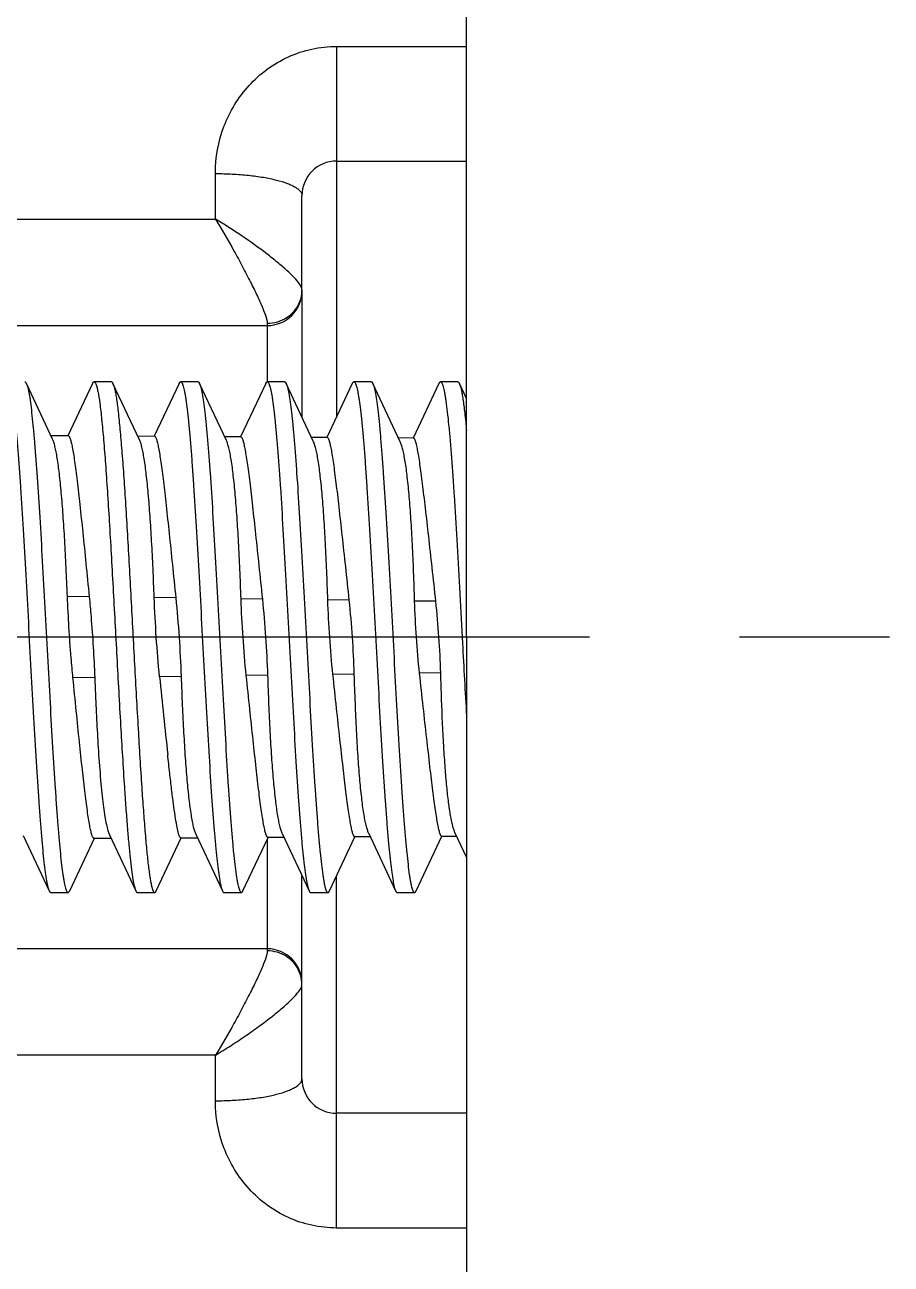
# Model space of a CAD drawing. Header units: millimetres. Extents: x 0 to 420, y 0 to 297.
# Drawn here: x 215.88 to 225.88, y 133.01 to 147.33 of the extents above; entities that cross this region are included whole.
import ezdxf

# ---------------------------------------------------------------- set-up
doc = ezdxf.new("R2010")
doc.units = ezdxf.units.MM
doc.header["$LTSCALE"] = 23.1
doc.linetypes.add('CENTER', pattern=[0.6, 0.375, -0.075, 0.075, -0.075])
doc.layers.get('0').update_dxf_attribs({"linetype": 'CONTINUOUS'})
for name, color, linetype in [('AUSFORMSCHRAEGEN', 7, 'CONTINUOUS'), ('BEZUGSACHSEN', 7, 'CONTINUOUS'), ('RUNDUNGEN', 7, 'CONTINUOUS')]:
    doc.layers.add(name, color=color, linetype=linetype)

msp = doc.modelspace()

# ---------------------------------------------------------------- linework, layer by layer
at = {"color": 7, "linetype": 'CONTINUOUS'}
for p, q in [((216.1963, 142.5399), (215.8946, 143.1814)), ((216.6579, 143.1814), (216.3735, 142.5765)), ((216.8763, 143.2009), (216.6763, 143.2009)), ((217.2, 142.5321), (216.8946, 143.1814)), ((217.6579, 143.1814), (217.3715, 142.5722)), ((217.8763, 143.2009), (217.6763, 143.2009)), ((218.2036, 142.5243), (217.8946, 143.1814)), ((218.6579, 143.1814), (218.3684, 142.5657)), ((218.8763, 143.2009), (218.6763, 143.2009)), ((219.2073, 142.5164), (218.8946, 143.1814)), ((219.6579, 143.1814), (219.3645, 142.5574)), ((219.8763, 143.2009), (219.6763, 143.2009)), ((220.211, 142.5086), (219.8946, 143.1814)), ((220.6579, 143.1814), (220.3615, 142.551)), ((220.8763, 143.2009), (220.6763, 143.2009)), ((220.9763, 143.0075), (220.8946, 143.1814)), ((216.3793, 142.5765), (216.1784, 142.5778)), ((217.3759, 142.5701), (217.1814, 142.5714)), ((218.3725, 142.5637), (218.1845, 142.5649)), ((219.3691, 142.5574), (219.1875, 142.5585)), ((220.3658, 142.551), (220.1905, 142.5521)), ((220.9264, 140.2482), (220.93, 140.1822)), ((215.8575, 137.9593), (216.1579, 137.3205)), ((216.3946, 137.3205), (216.6799, 137.9273)), ((216.6742, 137.9273), (216.872, 137.9285)), ((216.8538, 137.9671), (217.1579, 137.3205)), ((217.3946, 137.3205), (217.682, 137.9317)), ((217.6777, 137.9337), (217.869, 137.9349)), ((217.8502, 137.9749), (218.1579, 137.3205)), ((218.3946, 137.3205), (218.6851, 137.9382)), ((218.6811, 137.9401), (218.866, 137.9413)), ((218.8465, 137.9826), (219.1579, 137.3205)), ((219.3946, 137.3205), (219.6882, 137.9448)), ((219.6844, 137.9465), (219.863, 137.9477)), ((219.8428, 137.9904), (220.1579, 137.3205)), ((220.3946, 137.3205), (220.6912, 137.9513)), ((220.6878, 137.9529), (220.86, 137.954)), ((220.8392, 137.9982), (220.9763, 137.7071)), ((216.3763, 137.3009), (216.3946, 137.3205)), ((216.1763, 137.3009), (216.3763, 137.3009)), ((217.1763, 137.3009), (217.3763, 137.3009)), ((218.1763, 137.3009), (218.3763, 137.3009)), ((219.1763, 137.3009), (219.3763, 137.3009)), ((220.1763, 137.3009), (220.3763, 137.3009))]:
    msp.add_line(p, q, dxfattribs=at)
at = {"color": 9, "linetype": 'CONTINUOUS'}
for p, q in [((216.6201, 140.718), (216.3685, 140.7213)), ((217.6196, 140.7048), (217.3707, 140.7081)), ((218.6192, 140.6916), (218.3729, 140.6948)), ((219.6188, 140.6783), (219.3751, 140.6815)), ((220.6184, 140.6651), (220.3772, 140.6683)), ((216.6833, 139.7847), (216.4323, 139.7814)), ((217.6811, 139.7979), (217.4328, 139.7946)), ((218.6789, 139.8111), (218.4333, 139.8079)), ((219.6768, 139.8243), (219.4337, 139.8211)), ((220.6747, 139.8375), (220.434, 139.8343))]:
    msp.add_line(p, q, dxfattribs=at)
at = {"color": 7, "linetype": 'CONTINUOUS'}
for centre, radius, start, end in [((586.5023, 159.8373), 366.1003, 183.077565, 183.209668), ((371.6107, 155.3594), 154.9615, 185.764682, 186.099045), ((263.543, 141.1117), 42.8872, 181.7025, 182.11027)]:
    msp.add_arc(centre, radius, start, end, dxfattribs=at)
for points, knots in [([(215.6763, 143.2009), (215.679, 143.2009), (215.6835, 143.1984), (215.6879, 143.1933), (215.6934, 143.1846), (215.6999, 143.1695), (215.7072, 143.1464), (215.7146, 143.1169), (215.722, 143.081), (215.7294, 143.0388), (215.74, 142.9703), (215.7529, 142.8695), (215.7677, 142.7313), (215.7825, 142.5709), (215.7974, 142.3898), (215.8123, 142.1895), (215.8329, 141.8897), (215.8582, 141.4818), (215.8877, 140.9629), (215.9173, 140.4187), (215.9468, 139.8685), (215.9764, 139.332), (216.0059, 138.8282), (216.0312, 138.4372), (216.0519, 138.1542), (216.0668, 137.9687), (216.0816, 137.8037), (216.0964, 137.6605), (216.1111, 137.5404), (216.1258, 137.4445), (216.1386, 137.3802), (216.1495, 137.3417), (216.155, 137.3267), (216.1579, 137.3205)], [0, 0, 0, 0, 0.00139, 0.0023335, 0.0034974, 0.006556, 0.0106465, 0.0157894, 0.0219873, 0.029236, 0.037527, 0.0571663, 0.0807463, 0.1080691, 0.1388938, 0.1729528, 0.2099415, 0.291379, 0.3803172, 0.4735954, 0.5678966, 0.6598667, 0.7462357, 0.8239357, 0.858658, 0.8902135, 0.9183191, 0.9427349, 0.9632463, 0.9796912, 0.9919481, 0.9964951, 1, 1, 1, 1]), ([(215.8763, 143.2009), (215.8797, 143.2009), (215.8853, 143.1969), (215.8905, 143.1895), (215.8932, 143.1843), (215.8946, 143.1814)], [0, 0, 0, 0, 0.3748627, 0.6503039, 1, 1, 1, 1]), ([(215.8946, 143.1814), (215.895, 143.1805), (215.8967, 143.1768), (215.8982, 143.173), (215.8993, 143.1701)], [0, 0, 0, 0, 0.2319404, 1, 1, 1, 1]), ([(216.6579, 143.1814), (216.6593, 143.1843), (216.662, 143.1895), (216.6672, 143.1969), (216.6728, 143.2009), (216.6763, 143.2009)], [0, 0, 0, 0, 0.3497456, 0.6251706, 1, 1, 1, 1]), ([(216.6763, 143.2009), (216.6806, 143.2009), (216.6874, 143.1948), (216.6933, 143.1845), (216.6987, 143.1722), (216.7041, 143.1565), (216.7119, 143.1289), (216.7266, 143.0613), (216.745, 142.9371), (216.7661, 142.7507), (216.7874, 142.5171), (216.8089, 142.2409), (216.8304, 141.9272), (216.852, 141.5818), (216.8737, 141.2114), (216.8953, 140.8228), (216.917, 140.4235), (216.9456, 139.8913), (216.9804, 139.2553), (217.0104, 138.7545), (217.0263, 138.517)], [0, 0, 0, 0, 0.0027536, 0.0049369, 0.0077707, 0.011285, 0.0154933, 0.0260099, 0.055378, 0.0954765, 0.1455976, 0.2048239, 0.2720541, 0.346027, 0.4253565, 0.5085538, 0.5940524, 0.6802475, 0.8482464, 1, 1, 1, 1]), ([(216.8763, 143.2009), (216.8797, 143.2009), (216.8853, 143.1969), (216.8905, 143.1895), (216.8932, 143.1843), (216.8946, 143.1814)], [0, 0, 0, 0, 0.374567, 0.6500717, 1, 1, 1, 1]), ([(216.8946, 143.1814), (216.8989, 143.1723), (216.9066, 143.1495), (216.9166, 143.1088), (216.9267, 143.056), (216.9369, 142.9914), (216.9471, 142.9153), (216.9616, 142.7915), (216.9793, 142.6106), (216.9996, 142.3642), (217.02, 142.0821), (217.0405, 141.7689), (217.061, 141.43), (217.0815, 141.0712), (217.1091, 140.5706), (217.1428, 139.942), (217.1828, 139.2139), (217.2113, 138.7413), (217.2263, 138.517)], [0, 0, 0, 0, 0.0064366, 0.015385, 0.0268663, 0.0408529, 0.0572966, 0.0761411, 0.1207107, 0.1738375, 0.2346321, 0.302077, 0.3750387, 0.4522843, 0.5325114, 0.696465, 0.8558593, 1, 1, 1, 1]), ([(217.6579, 143.1814), (217.6593, 143.1843), (217.662, 143.1895), (217.6672, 143.1969), (217.6728, 143.2009), (217.6763, 143.2009)], [0, 0, 0, 0, 0.3497438, 0.6252784, 1, 1, 1, 1]), ([(217.6763, 143.2009), (217.679, 143.2009), (217.6834, 143.1985), (217.6878, 143.1934), (217.6932, 143.185), (217.6996, 143.1702), (217.7069, 143.1476), (217.7142, 143.1187), (217.7215, 143.0836), (217.7289, 143.0423), (217.7393, 142.9752), (217.752, 142.8766), (217.7667, 142.7413), (217.7814, 142.5841), (217.7961, 142.4066), (217.8109, 142.2103), (217.8312, 141.9159), (217.8562, 141.515), (217.8854, 141.0042), (217.9146, 140.4672), (217.9439, 139.9227), (217.9731, 139.3895), (218.0023, 138.8865), (218.0314, 138.431), (218.0565, 138.0886), (218.0772, 137.8504), (218.0919, 137.7021), (218.1065, 137.576), (218.121, 137.4733), (218.1353, 137.3948), (218.1463, 137.3508), (218.1526, 137.3334)], [0, 0, 0, 0, 0.0013757, 0.0023059, 0.0034514, 0.0064561, 0.0104697, 0.0155163, 0.0215985, 0.0287105, 0.0368435, 0.056116, 0.0792599, 0.1060889, 0.1363697, 0.1698465, 0.2062262, 0.2864158, 0.3741562, 0.4663976, 0.5599312, 0.6515032, 0.7379285, 0.8162037, 0.8836143, 0.9125023, 0.9378356, 0.9594054, 0.97703, 0.9905853, 1, 1, 1, 1]), ([(217.8763, 143.2009), (217.8797, 143.2009), (217.8853, 143.1969), (217.8905, 143.1895), (217.8932, 143.1843), (217.8946, 143.1814)], [0, 0, 0, 0, 0.3748256, 0.6503183, 1, 1, 1, 1]), ([(217.8946, 143.1814), (217.8975, 143.1751), (217.9031, 143.1602), (217.914, 143.1217), (217.9268, 143.0573), (217.9414, 142.9614), (217.9561, 142.8414), (217.9709, 142.6982), (217.9858, 142.5331), (218.0007, 142.3477), (218.0214, 142.0647), (218.0467, 141.6737), (218.0761, 141.1699), (218.1057, 140.6333), (218.1353, 140.0831), (218.1648, 139.5389), (218.1943, 139.0201), (218.2196, 138.6122), (218.2402, 138.3123), (218.2551, 138.1121), (218.27, 137.931), (218.2849, 137.7706), (218.2997, 137.6323), (218.3125, 137.5316), (218.3231, 137.4631), (218.3305, 137.4209), (218.3379, 137.385), (218.3453, 137.3555), (218.3527, 137.3324), (218.3591, 137.3172), (218.3646, 137.3086), (218.3691, 137.3034), (218.3735, 137.3009), (218.3763, 137.3009)], [0, 0, 0, 0, 0.0035026, 0.0080497, 0.020309, 0.0367512, 0.0572652, 0.0816783, 0.1097865, 0.1413394, 0.1760641, 0.2537639, 0.3401326, 0.4321024, 0.5264033, 0.6196813, 0.7086193, 0.7900568, 0.8270473, 0.8611045, 0.8919311, 0.9192522, 0.9428337, 0.9624717, 0.9707617, 0.9780125, 0.9842116, 0.9893525, 0.9934416, 0.9965021, 0.9976669, 0.9986108, 1, 1, 1, 1]), ([(218.6579, 143.1814), (218.6593, 143.1843), (218.662, 143.1895), (218.6672, 143.1969), (218.6728, 143.2009), (218.6763, 143.2009)], [0, 0, 0, 0, 0.3499107, 0.6253366, 1, 1, 1, 1]), ([(218.6763, 143.2009), (218.679, 143.2009), (218.6835, 143.1985), (218.6879, 143.1933), (218.6934, 143.1846), (218.6999, 143.1695), (218.7072, 143.1464), (218.7146, 143.1169), (218.722, 143.081), (218.7294, 143.0388), (218.74, 142.9703), (218.7529, 142.8695), (218.7677, 142.7313), (218.7825, 142.5709), (218.7974, 142.3898), (218.8123, 142.1895), (218.8329, 141.8897), (218.8582, 141.4817), (218.8877, 140.9629), (218.9173, 140.4187), (218.9468, 139.8685), (218.9764, 139.332), (219.0059, 138.8282), (219.0312, 138.4372), (219.0519, 138.1542), (219.0668, 137.9687), (219.0816, 137.8037), (219.0964, 137.6605), (219.1112, 137.5404), (219.1258, 137.4445), (219.1386, 137.3802), (219.1495, 137.3417), (219.155, 137.3267), (219.1579, 137.3205)], [0, 0, 0, 0, 0.0013894, 0.0023326, 0.0034965, 0.0065568, 0.0106474, 0.015789, 0.0219863, 0.0292365, 0.0375279, 0.0571654, 0.0807473, 0.1080683, 0.1388947, 0.1729522, 0.2099423, 0.2913796, 0.3803176, 0.4735956, 0.5678966, 0.6598665, 0.7462355, 0.8239354, 0.8586585, 0.8902133, 0.9183194, 0.9427347, 0.9632464, 0.9796911, 0.9919478, 0.9964959, 1, 1, 1, 1]), ([(218.8763, 143.2009), (218.8797, 143.2009), (218.8853, 143.1969), (218.8905, 143.1895), (218.8932, 143.1843), (218.8946, 143.1814)], [0, 0, 0, 0, 0.3747279, 0.6501426, 1, 1, 1, 1]), ([(218.8946, 143.1814), (218.8975, 143.1751), (218.9031, 143.1602), (218.914, 143.1217), (218.9268, 143.0573), (218.9414, 142.9614), (218.9561, 142.8414), (218.9709, 142.6982), (218.9858, 142.5331), (219.0007, 142.3477), (219.0214, 142.0647), (219.0467, 141.6737), (219.0761, 141.1699), (219.1057, 140.6333), (219.1353, 140.0831), (219.1648, 139.5389), (219.1943, 139.0201), (219.2196, 138.6122), (219.2402, 138.3123), (219.2551, 138.1121), (219.27, 137.931), (219.2849, 137.7706), (219.2997, 137.6323), (219.3125, 137.5316), (219.3231, 137.4631), (219.3305, 137.4209), (219.3379, 137.385), (219.3453, 137.3555), (219.3527, 137.3324), (219.3591, 137.3172), (219.3646, 137.3086), (219.3691, 137.3034), (219.3735, 137.3009), (219.3763, 137.3009)], [0, 0, 0, 0, 0.0035049, 0.0080523, 0.0203088, 0.0367538, 0.057265, 0.0816809, 0.1097863, 0.1413418, 0.1760642, 0.2537642, 0.3401332, 0.4321033, 0.5264044, 0.6196826, 0.7086208, 0.7900582, 0.8270474, 0.8611058, 0.8919312, 0.9192533, 0.9428341, 0.9624727, 0.9707641, 0.9780132, 0.9842107, 0.9893532, 0.993444, 0.996503, 0.9976668, 0.9986102, 1, 1, 1, 1]), ([(219.6579, 143.1814), (219.6593, 143.1843), (219.662, 143.1895), (219.6672, 143.1969), (219.6728, 143.2009), (219.6763, 143.2009)], [0, 0, 0, 0, 0.3496721, 0.6251455, 1, 1, 1, 1]), ([(219.6763, 143.2009), (219.679, 143.2009), (219.6835, 143.1985), (219.6879, 143.1933), (219.6934, 143.1846), (219.6999, 143.1695), (219.7072, 143.1464), (219.7146, 143.1169), (219.722, 143.081), (219.7294, 143.0388), (219.74, 142.9703), (219.7529, 142.8695), (219.7677, 142.7313), (219.7825, 142.5709), (219.7974, 142.3898), (219.8123, 142.1895), (219.8329, 141.8897), (219.8582, 141.4817), (219.8877, 140.9629), (219.9173, 140.4187), (219.9468, 139.8685), (219.9764, 139.332), (220.0059, 138.8282), (220.0312, 138.4372), (220.0519, 138.1542), (220.0668, 137.9687), (220.0816, 137.8037), (220.0964, 137.6605), (220.1111, 137.5404), (220.1258, 137.4445), (220.1385, 137.3802), (220.1495, 137.3417), (220.155, 137.3267), (220.1579, 137.3205)], [0, 0, 0, 0, 0.0013896, 0.0023338, 0.0034987, 0.0065584, 0.0106469, 0.0157886, 0.0219883, 0.0292384, 0.0375277, 0.0571671, 0.0807473, 0.1080697, 0.1388951, 0.1729533, 0.209943, 0.2913806, 0.3803188, 0.4735969, 0.5678979, 0.6598677, 0.7462364, 0.8239362, 0.8586608, 0.8902138, 0.9183221, 0.942735, 0.9632494, 0.9796911, 0.991951, 0.996497, 1, 1, 1, 1]), ([(219.8763, 143.2009), (219.8797, 143.2009), (219.8853, 143.1969), (219.8905, 143.1895), (219.8932, 143.1843), (219.8946, 143.1814)], [0, 0, 0, 0, 0.374659, 0.6502101, 1, 1, 1, 1]), ([(219.8946, 143.1814), (219.8975, 143.1751), (219.9031, 143.1602), (219.914, 143.1217), (219.9268, 143.0573), (219.9414, 142.9614), (219.9561, 142.8414), (219.9709, 142.6982), (219.9858, 142.5331), (220.0007, 142.3477), (220.0214, 142.0647), (220.0467, 141.6737), (220.0761, 141.1699), (220.1057, 140.6333), (220.1353, 140.0831), (220.1648, 139.5389), (220.1943, 139.0201), (220.2196, 138.6122), (220.2402, 138.3123), (220.2551, 138.1121), (220.27, 137.931), (220.2849, 137.7706), (220.2997, 137.6323), (220.3125, 137.5316), (220.3231, 137.4631), (220.3305, 137.4209), (220.3379, 137.385), (220.3453, 137.3555), (220.3527, 137.3324), (220.3591, 137.3172), (220.3646, 137.3086), (220.3691, 137.3034), (220.3735, 137.3009), (220.3763, 137.3009)], [0, 0, 0, 0, 0.0035032, 0.008049, 0.0203088, 0.0367507, 0.0572649, 0.0816781, 0.1097861, 0.1413393, 0.1760637, 0.2537634, 0.3401322, 0.432102, 0.526403, 0.6196812, 0.7086195, 0.7900572, 0.8270465, 0.8611051, 0.8919302, 0.9192529, 0.9428328, 0.9624726, 0.9707618, 0.9780116, 0.9842112, 0.9893534, 0.9934418, 0.9965012, 0.997666, 0.9986102, 1, 1, 1, 1]), ([(220.6579, 143.1814), (220.6593, 143.1843), (220.662, 143.1895), (220.6672, 143.1969), (220.6728, 143.2009), (220.6763, 143.2009)], [0, 0, 0, 0, 0.3498986, 0.6254397, 1, 1, 1, 1]), ([(220.6763, 143.2009), (220.6791, 143.2009), (220.6838, 143.1982), (220.6884, 143.1926), (220.6941, 143.1833), (220.7008, 143.167), (220.7084, 143.1421), (220.7161, 143.1103), (220.7238, 143.0716), (220.7315, 143.0261), (220.7425, 142.9523), (220.7558, 142.844), (220.7712, 142.6954), (220.7866, 142.5233), (220.8021, 142.3293), (220.8176, 142.1152), (220.8389, 141.7959), (220.8651, 141.3636), (220.8957, 140.8168), (220.9161, 140.4402), (220.9264, 140.2482)], [0, 0, 0, 0, 0.0028893, 0.0048797, 0.0073493, 0.0138699, 0.0226129, 0.0336158, 0.0468815, 0.0623989, 0.0801447, 0.1221543, 0.1725466, 0.2308523, 0.2965261, 0.3689402, 0.4474069, 0.619432, 0.8060208, 1, 1, 1, 1]), ([(220.8763, 143.2009), (220.8797, 143.2009), (220.8853, 143.1969), (220.8905, 143.1895), (220.8932, 143.1843), (220.8946, 143.1814)], [0, 0, 0, 0, 0.3748581, 0.6502936, 1, 1, 1, 1]), ([(220.8946, 143.1814), (220.8988, 143.1725), (220.9064, 143.1501), (220.9162, 143.1103), (220.9262, 143.0588), (220.9362, 142.9958), (220.9463, 142.9215), (220.9606, 142.8009), (220.9701, 142.705), (220.9763, 142.6375)], [0, 0, 0, 0, 0.0536677, 0.1280494, 0.2232463, 0.3391121, 0.4752727, 0.631203, 1, 1, 1, 1]), ([(215.8993, 143.1701), (215.9021, 143.1625), (215.9076, 143.145), (215.9183, 143.1017), (215.931, 143.0319), (215.9455, 142.9299), (215.9601, 142.8045), (215.9748, 142.6568), (215.9955, 142.419), (216.0207, 142.0771), (216.0498, 141.6219), (216.079, 141.1187), (216.1083, 140.5852), (216.1376, 140.04), (216.1669, 139.5022), (216.1961, 138.9905), (216.2211, 138.5888), (216.2415, 138.2939), (216.2563, 138.0971), (216.271, 137.9192), (216.2858, 137.7617), (216.3004, 137.626), (216.3131, 137.5272), (216.3236, 137.46), (216.331, 137.4186), (216.3383, 137.3834), (216.3456, 137.3544), (216.3529, 137.3318), (216.3593, 137.3169), (216.3647, 137.3084), (216.3691, 137.3034), (216.3736, 137.3009), (216.3763, 137.3009)], [0, 0, 0, 0, 0.0041185, 0.0092715, 0.0226813, 0.0401797, 0.0616312, 0.0868666, 0.1156673, 0.1829547, 0.2611678, 0.3475873, 0.4392029, 0.5328202, 0.6251743, 0.7130447, 0.7933697, 0.8298171, 0.8633553, 0.8936975, 0.9205776, 0.9437717, 0.9630809, 0.9712327, 0.9783612, 0.9844544, 0.9895098, 0.9935329, 0.9965454, 0.9976927, 0.9986237, 1, 1, 1, 1]), ([(216.3685, 140.7213), (216.3639, 140.8331), (216.3545, 141.0501), (216.3384, 141.3637), (216.32, 141.6516), (216.2997, 141.908), (216.2776, 142.1276), (216.2569, 142.2853), (216.2388, 142.3895), (216.2257, 142.4505), (216.2123, 142.4996), (216.2019, 142.528), (216.1963, 142.5399)], [0, 0, 0, 0, 0.1832963, 0.3559685, 0.5145679, 0.6560414, 0.7774193, 0.8762182, 0.9165613, 0.950664, 0.9784508, 1, 1, 1, 1]), ([(216.3793, 142.5765), (216.3811, 142.5765), (216.3855, 142.5742), (216.3904, 142.5673), (216.3957, 142.5566), (216.4011, 142.542), (216.4068, 142.5232), (216.4153, 142.4902), (216.426, 142.4388), (216.4387, 142.3651), (216.4521, 142.2759), (216.4662, 142.1718), (216.4868, 142.0056), (216.5135, 141.7669), (216.5468, 141.4485), (216.5827, 141.0938), (216.6075, 140.8463), (216.6201, 140.718)], [0, 0, 0, 0, 0.0029071, 0.0072452, 0.0134872, 0.0217835, 0.032186, 0.0447115, 0.0761358, 0.1159885, 0.1640397, 0.2200101, 0.2835176, 0.4312856, 0.6031112, 0.7943563, 1, 1, 1, 1]), ([(217.3707, 140.7081), (217.3664, 140.82), (217.3575, 141.0373), (217.342, 141.3514), (217.3241, 141.6398), (217.3041, 141.8968), (217.2821, 142.1171), (217.2613, 142.2755), (217.243, 142.3802), (217.2298, 142.4417), (217.2162, 142.4913), (217.2056, 142.52), (217.1999, 142.5321)], [0, 0, 0, 0, 0.1829584, 0.3553575, 0.5137572, 0.6551278, 0.7765215, 0.875473, 0.9159456, 0.950216, 0.9782079, 1, 1, 1, 1]), ([(217.3759, 142.5701), (217.3777, 142.5701), (217.3819, 142.5677), (217.3867, 142.5608), (217.3919, 142.5501), (217.3973, 142.5354), (217.4029, 142.5166), (217.4112, 142.4835), (217.4219, 142.4318), (217.4346, 142.3578), (217.4481, 142.2683), (217.4623, 142.1638), (217.4771, 142.0451), (217.4926, 141.9131), (217.515, 141.7132), (217.5443, 141.4378), (217.5812, 141.0819), (217.6066, 140.8335), (217.6196, 140.7048)], [0, 0, 0, 0, 0.0028318, 0.0071242, 0.0133386, 0.021618, 0.0320102, 0.0445301, 0.0759541, 0.1158165, 0.1638827, 0.2198702, 0.2833952, 0.3540042, 0.4312032, 0.603066, 0.7943439, 1, 1, 1, 1]), ([(218.3729, 140.6948), (218.3689, 140.8068), (218.3605, 141.0245), (218.3455, 141.339), (218.3282, 141.628), (218.3084, 141.8856), (218.2866, 142.1066), (218.2658, 142.2656), (218.2473, 142.3709), (218.2339, 142.4329), (218.2201, 142.483), (218.2094, 142.512), (218.2036, 142.5243)], [0, 0, 0, 0, 0.1826281, 0.3547619, 0.5129635, 0.6542298, 0.7756317, 0.8747283, 0.9153298, 0.9497677, 0.9779649, 1, 1, 1, 1]), ([(218.3725, 142.5637), (218.3743, 142.5637), (218.3784, 142.5613), (218.3831, 142.5544), (218.3882, 142.5437), (218.3934, 142.5289), (218.3989, 142.51), (218.4072, 142.4767), (218.4178, 142.4248), (218.4305, 142.3505), (218.444, 142.2607), (218.4583, 142.1558), (218.4733, 142.0367), (218.4891, 141.9041), (218.5119, 141.7036), (218.5419, 141.4271), (218.5797, 141.07), (218.6058, 140.8207), (218.6192, 140.6916)], [0, 0, 0, 0, 0.0027567, 0.0070041, 0.0131919, 0.0214551, 0.0318378, 0.0443532, 0.0757788, 0.1156527, 0.1637353, 0.2197405, 0.283283, 0.3539088, 0.431124, 0.6030205, 0.7943327, 1, 1, 1, 1]), ([(219.3751, 140.6815), (219.3713, 140.7937), (219.3634, 141.0116), (219.3491, 141.3266), (219.3322, 141.6162), (219.3128, 141.8744), (219.291, 142.0961), (219.2702, 142.2557), (219.2516, 142.3616), (219.2381, 142.424), (219.2241, 142.4747), (219.2132, 142.504), (219.2073, 142.5164)], [0, 0, 0, 0, 0.182302, 0.3541771, 0.5121842, 0.6533409, 0.7747473, 0.8739872, 0.9147167, 0.9493214, 0.9777232, 1, 1, 1, 1]), ([(219.3692, 142.5574), (219.3709, 142.5574), (219.375, 142.5549), (219.3794, 142.5479), (219.3844, 142.5372), (219.3896, 142.5223), (219.395, 142.5034), (219.4032, 142.4699), (219.4137, 142.4179), (219.4264, 142.3433), (219.44, 142.253), (219.4544, 142.1478), (219.4696, 142.0282), (219.4856, 141.8952), (219.5088, 141.6939), (219.5394, 141.4165), (219.5782, 141.0581), (219.605, 140.8079), (219.6188, 140.6783)], [0, 0, 0, 0, 0.0026816, 0.0068851, 0.0130475, 0.021296, 0.031671, 0.0441834, 0.075612, 0.1154963, 0.1635939, 0.2196144, 0.2831711, 0.3538119, 0.4310425, 0.6029699, 0.7943174, 1, 1, 1, 1]), ([(220.3772, 140.6683), (220.3738, 140.7806), (220.3663, 140.9988), (220.3526, 141.3143), (220.3362, 141.6044), (220.3171, 141.8632), (220.2955, 142.0856), (220.2746, 142.2458), (220.2559, 142.3523), (220.2422, 142.4152), (220.228, 142.4663), (220.217, 142.496), (220.211, 142.5086)], [0, 0, 0, 0, 0.1819848, 0.3536075, 0.5114204, 0.6524675, 0.7738746, 0.8732516, 0.9141067, 0.9488756, 0.9774809, 1, 1, 1, 1]), ([(220.3658, 142.551), (220.3675, 142.551), (220.3715, 142.5485), (220.3758, 142.5415), (220.3807, 142.5307), (220.3883, 142.5083), (220.3979, 142.4696), (220.4096, 142.4109), (220.4223, 142.336), (220.4359, 142.2454), (220.4505, 142.1397), (220.4659, 142.0197), (220.4821, 141.8862), (220.5057, 141.6842), (220.5371, 141.4058), (220.5767, 141.0461), (220.6042, 140.7951), (220.6184, 140.6651)], [0, 0, 0, 0, 0.0026063, 0.0067663, 0.0129039, 0.0211381, 0.0440114, 0.0754452, 0.1153438, 0.163459, 0.2194949, 0.2830649, 0.353719, 0.4309636, 0.6029205, 0.794302, 1, 1, 1, 1]), ([(216.4323, 139.7814), (216.4247, 139.8589), (216.3968, 140.1717), (216.3783, 140.4853), (216.3685, 140.7213)], [0, 0, 0, 0, 0.2479117, 1, 1, 1, 1]), ([(216.6201, 140.718), (216.6277, 140.6411), (216.6555, 140.3305), (216.6739, 140.019), (216.6833, 139.7847)], [0, 0, 0, 0, 0.2479272, 1, 1, 1, 1]), ([(217.4328, 139.7946), (217.4175, 139.9465), (217.3925, 140.2507), (217.3766, 140.5556), (217.3707, 140.7081)], [0, 0, 0, 0, 0.5000003, 1, 1, 1, 1]), ([(217.6196, 140.7048), (217.6349, 140.554), (217.6597, 140.252), (217.6754, 139.9493), (217.6811, 139.7979)], [0, 0, 0, 0, 0.5000104, 1, 1, 1, 1]), ([(218.4333, 139.8079), (218.418, 139.9553), (218.3935, 140.2507), (218.3783, 140.5467), (218.3729, 140.6948)], [0, 0, 0, 0, 0.5000007, 1, 1, 1, 1]), ([(218.6192, 140.6916), (218.6344, 140.5452), (218.6587, 140.252), (218.6738, 139.9581), (218.6789, 139.8111)], [0, 0, 0, 0, 0.5000125, 1, 1, 1, 1]), ([(219.4337, 139.8211), (219.4184, 139.964), (219.3944, 140.2507), (219.3799, 140.5379), (219.3751, 140.6815)], [0, 0, 0, 0, 0.5000004, 1, 1, 1, 1]), ([(219.6188, 140.6783), (219.6339, 140.5364), (219.6578, 140.252), (219.6722, 139.9669), (219.6768, 139.8243)], [0, 0, 0, 0, 0.4999999, 1, 1, 1, 1]), ([(220.434, 139.8343), (220.4189, 139.9729), (220.3954, 140.2506), (220.3815, 140.529), (220.3772, 140.6683)], [0, 0, 0, 0, 0.5000134, 1, 1, 1, 1]), ([(220.6184, 140.6651), (220.6335, 140.5276), (220.6569, 140.252), (220.6706, 139.9757), (220.6747, 139.8375)], [0, 0, 0, 0, 0.5000113, 1, 1, 1, 1]), ([(216.6742, 137.9272), (216.6724, 137.9272), (216.6681, 137.9295), (216.6631, 137.9363), (216.6578, 137.9469), (216.6524, 137.9614), (216.6467, 137.98), (216.6382, 138.0129), (216.6275, 138.064), (216.6146, 138.1374), (216.6011, 138.2262), (216.5869, 138.3299), (216.5662, 138.4957), (216.5393, 138.7337), (216.5058, 139.0516), (216.4697, 139.4059), (216.4449, 139.6532), (216.4323, 139.7814)], [0, 0, 0, 0, 0.0028916, 0.007202, 0.0134111, 0.0216713, 0.0320352, 0.0445202, 0.0758603, 0.1156289, 0.163601, 0.2195018, 0.2829557, 0.4306859, 0.6025874, 0.794033, 1, 1, 1, 1]), ([(216.6833, 139.7847), (216.6865, 139.7051), (216.699, 139.4072), (216.7142, 139.1095), (216.729, 138.8917)], [0, 0, 0, 0, 0.2673925, 1, 1, 1, 1]), ([(217.6811, 139.7979), (217.6853, 139.686), (217.694, 139.4688), (217.7093, 139.1549), (217.7268, 138.8666), (217.7466, 138.6098), (217.7683, 138.3897), (217.7889, 138.2315), (217.8071, 138.1268), (217.8203, 138.0653), (217.8339, 138.0157), (217.8445, 137.9869), (217.8502, 137.9749)], [0, 0, 0, 0, 0.1829886, 0.3554055, 0.513796, 0.6551319, 0.7764758, 0.8753889, 0.9158572, 0.9501372, 0.9781567, 1, 1, 1, 1]), ([(218.6811, 137.9401), (218.6793, 137.9401), (218.6751, 137.9425), (218.6705, 137.9493), (218.6654, 137.9599), (218.6602, 137.9746), (218.6547, 137.9934), (218.6463, 138.0265), (218.6357, 138.0781), (218.6229, 138.152), (218.6093, 138.2416), (218.5949, 138.346), (218.5797, 138.4648), (218.5639, 138.5969), (218.5409, 138.7971), (218.5107, 139.073), (218.4728, 139.4297), (218.4467, 139.6788), (218.4333, 139.8079)], [0, 0, 0, 0, 0.0027391, 0.0069587, 0.0131145, 0.0213431, 0.0316892, 0.0441662, 0.0755107, 0.1153021, 0.1633064, 0.2192405, 0.2827267, 0.3533175, 0.430524, 0.6024932, 0.7940068, 1, 1, 1, 1]), ([(218.6789, 139.8111), (218.6829, 139.6991), (218.6911, 139.4816), (218.7057, 139.1672), (218.7228, 138.8784), (218.7422, 138.6209), (218.7639, 138.4001), (218.7845, 138.2413), (218.8029, 138.136), (218.8162, 138.0741), (218.83, 138.0239), (218.8407, 137.9949), (218.8465, 137.9826)], [0, 0, 0, 0, 0.1826625, 0.3548206, 0.513018, 0.6542507, 0.7756037, 0.8746596, 0.9152533, 0.9496966, 0.9779174, 1, 1, 1, 1]), ([(219.6844, 137.9465), (219.6827, 137.9465), (219.6787, 137.9489), (219.6742, 137.9558), (219.6692, 137.9664), (219.6641, 137.9812), (219.6586, 138), (219.6504, 138.0333), (219.6399, 138.0851), (219.6271, 138.1594), (219.6134, 138.2492), (219.5989, 138.3541), (219.5835, 138.4733), (219.5674, 138.6059), (219.544, 138.8068), (219.5132, 139.0837), (219.4743, 139.4417), (219.4475, 139.6916), (219.4337, 139.8211)], [0, 0, 0, 0, 0.0026627, 0.0068382, 0.012969, 0.0211834, 0.0315223, 0.043997, 0.0753458, 0.1151489, 0.1631688, 0.2191195, 0.282621, 0.3532267, 0.430448, 0.6024464, 0.7939927, 1, 1, 1, 1]), ([(219.6768, 139.8243), (219.6804, 139.7122), (219.6882, 139.4944), (219.7022, 139.1795), (219.7188, 138.8901), (219.7379, 138.6321), (219.7594, 138.4106), (219.7801, 138.2511), (219.7986, 138.1453), (219.8121, 138.0828), (219.8261, 138.0322), (219.837, 138.0028), (219.8429, 137.9904)], [0, 0, 0, 0, 0.1823378, 0.3542352, 0.5122385, 0.6533657, 0.7747261, 0.8739265, 0.9146479, 0.949257, 0.9776799, 1, 1, 1, 1]), ([(220.6878, 137.9529), (220.6861, 137.9529), (220.6821, 137.9554), (220.6778, 137.9623), (220.673, 137.9729), (220.6679, 137.9878), (220.6626, 138.0067), (220.6544, 138.0401), (220.644, 138.0921), (220.6312, 138.1667), (220.6175, 138.2569), (220.6028, 138.3622), (220.5873, 138.4818), (220.5709, 138.6149), (220.5471, 138.8165), (220.5156, 139.0944), (220.4757, 139.4536), (220.4483, 139.7044), (220.434, 139.8343)], [0, 0, 0, 0, 0.0025862, 0.0067179, 0.0128241, 0.0210245, 0.031356, 0.0438282, 0.0751837, 0.1150028, 0.1630418, 0.2190107, 0.2825284, 0.3531478, 0.430382, 0.6024065, 0.7939807, 1, 1, 1, 1]), ([(220.6848, 139.5325), (220.6917, 139.3491), (220.7034, 139.0849), (220.7255, 138.7493), (220.7435, 138.5354), (220.7633, 138.3519), (220.785, 138.2017), (220.8056, 138.0985), (220.8242, 138.0347), (220.834, 138.0092), (220.8392, 137.9982)], [0, 0, 0, 0, 0.3561248, 0.5130634, 0.6526193, 0.7725778, 0.8711476, 0.9470803, 0.976397, 1, 1, 1, 1]), ([(216.729, 138.8917), (216.7366, 138.7801), (216.7489, 138.6205), (216.7689, 138.4187), (216.7839, 138.2919), (216.7996, 138.1832), (216.8159, 138.0933), (216.8328, 138.0229), (216.8463, 137.9831), (216.8538, 137.9671)], [0, 0, 0, 0, 0.3584653, 0.5134246, 0.6503081, 0.7680324, 0.8658103, 0.9431213, 1, 1, 1, 1]), ([(217.6777, 137.9337), (217.675, 137.9337), (217.6708, 137.9371), (217.6669, 137.943), (217.6615, 137.9535), (217.655, 137.9717), (217.6432, 138.0137), (217.6286, 138.0859), (217.6107, 138.195), (217.5914, 138.3332), (217.5707, 138.4986), (217.5487, 138.6889), (217.534, 138.8239), (217.5263, 138.8951)], [0, 0, 0, 0, 0.0080464, 0.0142787, 0.0222972, 0.0440132, 0.0735118, 0.1560148, 0.2694575, 0.4125781, 0.5836395, 0.7804426, 1, 1, 1, 1]), ([(217.0263, 138.517), (217.0315, 138.438), (217.042, 138.2869), (217.0583, 138.0716), (217.0745, 137.8795), (217.0907, 137.7128), (217.1067, 137.5732), (217.1227, 137.4622), (217.1366, 137.388), (217.1486, 137.3442), (217.1547, 137.3274), (217.1579, 137.3205)], [0, 0, 0, 0, 0.197031, 0.3768427, 0.5372359, 0.6766004, 0.7935394, 0.8868841, 0.955781, 0.9809589, 1, 1, 1, 1]), ([(217.2263, 138.517), (217.2322, 138.4275), (217.244, 138.2577), (217.2625, 138.018), (217.2809, 137.8093), (217.2969, 137.6561), (217.31, 137.5512), (217.3193, 137.4864), (217.3285, 137.4311), (217.3377, 137.3855), (217.3468, 137.3498), (217.3548, 137.3264), (217.3617, 137.3129), (217.367, 137.3052), (217.3727, 137.3009), (217.3763, 137.3009)], [0, 0, 0, 0, 0.218137, 0.4140116, 0.5846469, 0.727834, 0.7885465, 0.8417285, 0.8872065, 0.9248847, 0.954712, 0.9767298, 0.9849113, 0.9913374, 1, 1, 1, 1]), ([(216.1579, 137.3205), (216.1593, 137.3176), (216.162, 137.3124), (216.1672, 137.3049), (216.1728, 137.3009), (216.1763, 137.3009)], [0, 0, 0, 0, 0.3499195, 0.6253505, 1, 1, 1, 1]), ([(217.1579, 137.3205), (217.1593, 137.3176), (217.162, 137.3124), (217.1672, 137.3049), (217.1728, 137.3009), (217.1763, 137.3009)], [0, 0, 0, 0, 0.3496674, 0.6251375, 1, 1, 1, 1]), ([(217.3763, 137.3009), (217.3797, 137.3009), (217.3853, 137.3049), (217.3905, 137.3124), (217.3932, 137.3176), (217.3946, 137.3205)], [0, 0, 0, 0, 0.3746449, 0.6501986, 1, 1, 1, 1]), ([(218.1526, 137.3334), (218.1531, 137.3322), (218.1547, 137.3279), (218.1565, 137.3236), (218.1579, 137.3205)], [0, 0, 0, 0, 0.2701926, 1, 1, 1, 1]), ([(218.1579, 137.3205), (218.1593, 137.3176), (218.162, 137.3124), (218.1672, 137.3049), (218.1728, 137.3009), (218.1763, 137.3009)], [0, 0, 0, 0, 0.3498911, 0.625437, 1, 1, 1, 1]), ([(218.3763, 137.3009), (218.3797, 137.3009), (218.3853, 137.3049), (218.3905, 137.3124), (218.3932, 137.3176), (218.3946, 137.3205)], [0, 0, 0, 0, 0.3748615, 0.6502996, 1, 1, 1, 1]), ([(219.1579, 137.3205), (219.1593, 137.3176), (219.162, 137.3124), (219.1672, 137.3049), (219.1728, 137.3009), (219.1763, 137.3009)], [0, 0, 0, 0, 0.3497358, 0.6251623, 1, 1, 1, 1]), ([(219.3763, 137.3009), (219.3797, 137.3009), (219.3853, 137.3049), (219.3905, 137.3124), (219.3932, 137.3176), (219.3946, 137.3205)], [0, 0, 0, 0, 0.3745641, 0.6500771, 1, 1, 1, 1]), ([(220.1579, 137.3205), (220.1593, 137.3176), (220.162, 137.3124), (220.1672, 137.3049), (220.1728, 137.3009), (220.1763, 137.3009)], [0, 0, 0, 0, 0.3497526, 0.625291, 1, 1, 1, 1]), ([(220.3763, 137.3009), (220.3797, 137.3009), (220.3853, 137.3049), (220.3905, 137.3124), (220.3932, 137.3176), (220.3946, 137.3205)], [0, 0, 0, 0, 0.3748327, 0.6503214, 1, 1, 1, 1])]:
    msp.add_open_spline(points, degree=3, knots=knots, dxfattribs=at)
at = {"layer": 'AUSFORMSCHRAEGEN', "color": 7, "linetype": 'CONTINUOUS'}
msp.add_line((220.9763, 140.2509), (220.9763, 117.1745), dxfattribs=at)
at = {"layer": 'BEZUGSACHSEN', "color": 7, "linetype": 'CENTER'}
msp.add_line((263.9763, 140.2509), (178.3998, 140.2509), dxfattribs=at)
at = {"layer": 'RUNDUNGEN', "color": 7, "linetype": 'CONTINUOUS'}
for p, q in [((220.9763, 140.2509), (220.9763, 163.0607)), ((219.4763, 145.7509), (220.9763, 145.7509)), ((219.0763, 144.265), (219.0763, 145.3509)), ((219.0763, 144.2509), (219.0763, 142.7948)), ((206.9763, 143.8509), (218.6763, 143.8509)), ((219.0763, 135.1509), (219.0763, 137.4944)), ((218.6763, 136.6509), (206.9763, 136.6509)), ((220.9763, 134.7509), (219.4763, 134.7509))]:
    msp.add_line(p, q, dxfattribs=at)
at = {"layer": 'RUNDUNGEN', "color": 9, "linetype": 'CONTINUOUS'}
for p, q in [((219.4763, 147.0759), (219.4763, 142.7948)), ((219.4763, 147.0759), (220.9763, 147.0759)), ((218.0763, 145.0809), (218.0763, 145.6059)), ((206.9763, 145.0809), (218.0763, 145.0809)), ((218.6763, 143.8744), (218.6763, 143.2009)), ((218.6763, 137.9195), (218.6763, 136.6275)), ((219.4763, 133.4259), (219.4763, 137.4944)), ((218.0763, 135.4209), (206.9763, 135.4209)), ((218.0763, 134.8959), (218.0763, 135.4209)), ((220.9763, 133.4259), (219.4763, 133.4259))]:
    msp.add_line(p, q, dxfattribs=at)
at = {"layer": 'RUNDUNGEN', "color": 7, "linetype": 'CONTINUOUS'}
for centre, start, end in [((219.4763, 145.3509), 90, 180), ((218.6763, 144.2509), 270, 360), ((218.6763, 136.2509), 0, 90), ((219.4763, 135.1509), 180, 270)]:
    msp.add_arc(centre, 0.4, start, end, dxfattribs=at)
at = {"layer": 'RUNDUNGEN', "color": 9, "linetype": 'CONTINUOUS'}
for centre, start, end in [((218.6822, 144.2721), 303.09304, 325.54677), ((218.6822, 136.2298), 34.45766, 56.91147)]:
    msp.add_arc(centre, 0.3961, start, end, dxfattribs=at)
for points, knots in [([(218.0763, 145.6059), (218.0763, 145.7903), (218.1433, 146.1628), (218.3905, 146.568), (218.6695, 146.8191), (218.9157, 146.964), (219.1887, 147.0551), (219.3805, 147.0759), (219.4763, 147.0759)], [0, 0, 0, 0, 0.2462575, 0.4931627, 0.6183839, 0.7446719, 0.8720463, 1, 1, 1, 1]), ([(218.0763, 145.6059), (218.1413, 145.6059), (218.2691, 145.6028), (218.4546, 145.5887), (218.6257, 145.5659), (218.776, 145.5352), (218.8845, 145.503), (218.9566, 145.4726), (219.0215, 145.4387), (219.0763, 145.3922), (219.0763, 145.3509)], [0, 0, 0, 0, 0.1823857, 0.3585738, 0.5217524, 0.6665262, 0.7883613, 0.8396295, 0.8842228, 1, 1, 1, 1]), ([(219.0473, 144.3322), (219.03, 144.3574), (218.9835, 144.4108), (218.8985, 144.4927), (218.7916, 144.5842), (218.6205, 144.7189), (218.3824, 144.8889), (218.1806, 145.0174), (218.0763, 145.0809)], [0, 0, 0, 0, 0.0745109, 0.1717945, 0.2875546, 0.4172331, 0.7023427, 1, 1, 1, 1]), ([(218.0763, 145.0809), (218.1506, 144.9596), (218.2568, 144.7756), (218.3905, 144.5313), (218.481, 144.3572), (218.5588, 144.1982), (218.6194, 144.0622), (218.6565, 143.9664), (218.6726, 143.9071), (218.6763, 143.884), (218.6763, 143.8744)], [0, 0, 0, 0, 0.3158648, 0.4710166, 0.6180668, 0.7512082, 0.8637075, 0.948524, 0.9786394, 1, 1, 1, 1]), ([(219.0763, 144.265), (219.0763, 144.2752), (219.0684, 144.2994), (219.0555, 144.3203), (219.0473, 144.3322)], [0, 0, 0, 0, 0.4125013, 1, 1, 1, 1]), ([(219.0763, 144.265), (219.0763, 144.2268), (219.0645, 144.1498), (219.0305, 144.0797), (219.0088, 144.048)], [0, 0, 0, 0, 0.4986172, 1, 1, 1, 1]), ([(218.8985, 143.9402), (218.8658, 143.9189), (218.7938, 143.8857), (218.7153, 143.8744), (218.6763, 143.8744)], [0, 0, 0, 0, 0.4994711, 1, 1, 1, 1]), ([(218.6763, 136.6275), (218.6763, 136.6178), (218.6726, 136.5947), (218.6565, 136.5355), (218.6194, 136.4397), (218.5588, 136.3037), (218.481, 136.1447), (218.3905, 135.9706), (218.2568, 135.7262), (218.1506, 135.5423), (218.0763, 135.4209)], [0, 0, 0, 0, 0.0213606, 0.0514759, 0.1362925, 0.2487919, 0.3819333, 0.5289834, 0.6841353, 1, 1, 1, 1]), ([(218.8985, 136.5616), (218.8658, 136.5829), (218.7938, 136.6161), (218.7153, 136.6275), (218.6763, 136.6275)], [0, 0, 0, 0, 0.4994715, 1, 1, 1, 1]), ([(219.0763, 136.2369), (219.0763, 136.2751), (219.0645, 136.3521), (219.0305, 136.4222), (219.0088, 136.4539)], [0, 0, 0, 0, 0.4986166, 1, 1, 1, 1]), ([(218.0763, 135.4209), (218.137, 135.458), (218.2575, 135.5332), (218.4329, 135.6499), (218.5987, 135.7681), (218.7496, 135.8834), (218.8794, 135.9916), (218.9805, 136.0874), (219.0429, 136.159), (219.0704, 136.2074), (219.0763, 136.2281), (219.0763, 136.2369)], [0, 0, 0, 0, 0.1636136, 0.3265227, 0.4841218, 0.631618, 0.7631478, 0.8720882, 0.9519828, 0.979801, 1, 1, 1, 1]), ([(218.0763, 134.8959), (218.1413, 134.8959), (218.2691, 134.8991), (218.4546, 134.9132), (218.6257, 134.9359), (218.776, 134.9667), (218.8845, 134.9988), (218.9566, 135.0292), (219.0215, 135.0631), (219.0763, 135.1097), (219.0763, 135.1509)], [0, 0, 0, 0, 0.1823856, 0.3585735, 0.521752, 0.6665257, 0.7883608, 0.839629, 0.8842223, 1, 1, 1, 1]), ([(219.4763, 133.4259), (219.3805, 133.4259), (219.1887, 133.4468), (218.9158, 133.5379), (218.6695, 133.6828), (218.3905, 133.9339), (218.1433, 134.339), (218.0763, 134.7116), (218.0763, 134.8959)], [0, 0, 0, 0, 0.127952, 0.2553267, 0.3816155, 0.5068362, 0.7537421, 1, 1, 1, 1])]:
    msp.add_open_spline(points, degree=3, knots=knots, dxfattribs=at)

doc.saveas('drawing.dxf')
